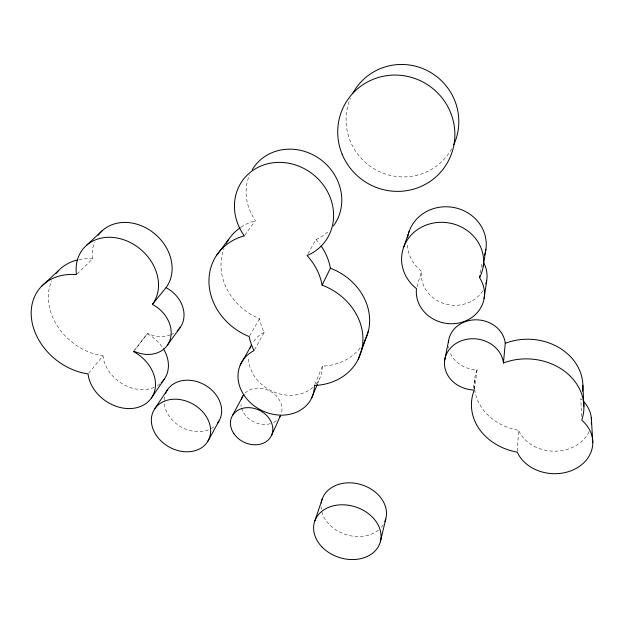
<?xml version="1.0" encoding="UTF-8"?>
<svg xmlns="http://www.w3.org/2000/svg" width="624" height="624" viewBox="0 0 624 624"><rect width="100%" height="100%" fill="white"/><g stroke="black" fill="none" stroke-linecap="round" stroke-linejoin="round"><path stroke-width="0.47" stroke-dasharray="3.12 2.34" d="M517.358 451.214L518.583 430.318A54.319 46.004 3.4 0 1 474.685 389.766M474.419 389.072L477.095 369.829A28.571 24.952 7 0 1 450.13 352.771M473.398 388.136L474.575 379.782M480.262 272.813L481.97 262.252M417.027 286.837L421.52 271.307A39.585 36.699 8.4 0 1 407.215 243.017M170.36 334.955A29.64 24.398 36.7 0 1 147.592 333.356L134.714 350.126M317.671 383.479L319.886 378.128M314.73 384.595L322.46 366.116A56.714 49.577 25.7 0 0 361.171 346.64M254.53 349.807L264.241 332.358A56.714 49.577 25.7 0 1 259.576 318.638A56.909 50.185 32.3 0 1 224.032 248.321M308.014 253.851L316.001 239.499A49.46 45.263 38.9 0 0 328.949 230.981M249.647 335.743L259.576 318.638M244.858 235.131L255.388 220.545A49.46 45.263 38.9 0 1 249.655 174.658M134.339 350.384L147.592 333.356M88.647 373.207L103.015 355.859A55.169 44.187 39 0 1 51.675 280.784M77.15 273.928L92.656 258.882A42.9 35.506 41 0 1 94.489 242.143M264.241 332.358L263.437 332.779A38.025 32.152 25.9 0 0 252.431 343.192M581.584 416.458L580.804 398.752A37.627 31.106 2.7 0 1 581.779 399.625M213.704 426.917A30.139 24.11 29.8 0 1 211.154 428.563M208.385 429.858A30.139 24.11 29.8 0 1 179.127 425.763A30.139 24.11 29.8 0 1 164.135 401.115M164.143 400.257A30.139 24.11 29.8 0 1 164.72 396.037M451.698 148.824A56.753 55.84 40.9 0 1 377.793 170.851A56.753 55.84 40.9 0 1 350.493 98.077M482.719 290.893A32.924 29.975 8 0 1 444.062 303.599A32.924 29.975 8 0 1 421.52 271.307M383.191 524.753A33.314 26.138 17.6 0 1 380.375 528.255M378.386 530.065A33.314 26.138 17.6 0 1 345.782 534.565A33.314 26.138 17.6 0 1 321.898 511.984M321.329 509.317A33.314 26.138 17.6 0 1 321.079 506.602M276.299 420.724A21.224 17.386 25.8 0 1 271.947 423.15M270.278 423.696A21.224 17.386 25.8 0 1 241.628 408.283M241.184 406.481A21.224 17.386 25.8 0 1 240.942 404.641M245.045 393.198A21.224 17.386 25.8 0 1 270.496 391.396A21.224 17.386 25.8 0 1 281.276 413.704M159.994 383.815A34.897 27.869 34.7 0 1 156.413 386.217M154.042 387.364A34.897 27.869 34.7 0 1 103.015 355.859M147.389 333.832A34.897 27.869 34.7 0 1 162.989 348.161M78.967 259.654A55.169 44.187 39 0 1 92.656 258.882M173.62 333.419A29.64 24.398 36.7 0 1 171.054 334.675M474.583 388.947A54.319 46.004 3.4 0 1 477.095 369.829M589.025 431.668A37.627 31.106 2.7 0 1 553.675 451.191A37.627 31.106 2.7 0 1 518.583 430.318M448.726 348.091A28.571 24.952 7 0 1 448.477 346.445M241.036 227.144A56.909 50.185 32.3 0 1 255.442 220.623M316.001 239.499A56.909 50.185 32.3 0 1 320.011 244.39M322.46 366.116A38.025 32.152 25.9 0 1 315.533 384.758M312.78 387.473A38.025 32.152 25.9 0 1 271.666 390.967A38.025 32.152 25.9 0 1 248.524 356.71"/><path stroke-width="0.94" d="M503.435 362.965A29.617 25.576 7.8 0 0 472.056 338.746A29.617 25.576 7.8 0 0 444.483 364.354A29.617 25.576 7.8 0 0 474.287 390.031A56.293 47.12 4.2 0 0 517.296 452.166A38.977 31.824 3.4 0 0 574.634 469.193A38.977 31.824 3.4 0 0 581.747 420.186A56.293 47.12 4.2 0 0 563.987 370.828A56.293 47.12 4.2 0 0 503.435 362.965L505.268 343.294A28.571 24.952 7 0 0 476.541 319.823A28.571 24.952 7 0 0 448.414 342.233M484.06 298.709L486.658 280.816M483.233 266.222L485.909 249.249M479.489 277.618A41.098 37.752 9.6 0 0 463.359 228.064A41.098 37.752 9.6 0 0 408.993 237.604A41.098 37.752 9.6 0 0 416.497 288.67A34.164 30.794 9 0 0 457.61 323.24A34.164 30.794 9 0 0 479.801 278.101L479.794 275.691M444.74 359.876L448.617 340.548M380.312 541.889L385.772 519.028M314.902 520.759L322.374 498.646M403.705 247.151L409.289 231.013M358.176 359.385L364.962 340.439A56.714 49.577 25.7 0 0 330.377 268.226A56.909 50.185 32.3 0 0 321.188 246.043M361.756 349.534L368.456 330.814M311.766 397.753L317.304 384.376M271.44 435.614L280.621 415.366A21.224 17.386 25.8 0 1 279.77 416.918M322.093 285.129A58.976 51.418 31.8 0 0 307.07 255.544A51.332 46.527 37.8 0 0 326.68 190.141A51.332 46.527 37.8 0 0 256.573 168.113A51.332 46.527 37.8 0 0 244.218 235.794L244.288 235.88A58.976 51.418 31.8 0 0 209.017 283.491A58.976 51.418 31.8 0 0 249.171 336.562A58.742 50.739 25.6 0 0 254.062 350.633L253.235 351.062A39.335 32.83 25.8 0 0 259.28 409.188A39.335 32.83 25.8 0 0 314.363 385.476A58.742 50.739 25.6 0 0 362.801 342.724A58.742 50.739 25.6 0 0 322.093 285.129L330.377 268.226M232.463 415.584L242.923 395.951M207.925 441.129A31.13 24.539 29.6 0 0 178.316 399.368A31.13 24.539 29.6 0 0 156.764 436.004A31.13 24.539 29.6 0 0 207.925 441.129L218.938 421.099M240.217 365.063L250.739 346.507M154.986 408.463L167.762 389.353M151.289 398.143L164.245 379.267M167.482 345.017L180.352 327.241M216.801 255.013L228.735 239.304M152.42 304.379A44.421 36.293 40.4 0 0 125.892 240.552A44.421 36.293 40.4 0 0 76.479 274.583A57.065 45.061 38.5 0 0 31.496 318.536A57.065 45.061 38.5 0 0 88.046 373.924A36.067 28.384 34.3 0 0 119.987 407.449A36.067 28.384 34.3 0 0 154.783 390.39A36.067 28.384 34.3 0 0 133.559 351.608L133.762 351.125A30.662 24.905 36.3 0 0 169.611 341.016A30.662 24.905 36.3 0 0 152.42 304.379L166.054 287.641A42.9 35.506 41 0 0 153.231 232.604A42.9 35.506 41 0 0 98.225 235.201M41.371 286.51L58.477 270.637M86.596 245.263L102.726 230.272M591.302 417.542L592.8 442.705M582.878 385.187L583.9 406.302M166.483 391.412A30.139 24.11 29.8 0 1 206.006 385.671A30.139 24.11 29.8 0 1 217.589 423.095M165.461 393.65A30.139 24.11 29.8 0 1 166.117 392.145M352.989 92.953A56.753 55.84 40.9 0 1 427.549 70.746A56.753 55.84 40.9 0 1 453.851 144.589M407.628 237.416A39.585 36.699 8.4 0 1 454.319 207.605A39.585 36.699 8.4 0 1 485.121 253.079M484.91 253.828A39.585 36.699 8.4 0 1 484.442 255.317M483.974 263.25A32.924 29.975 8 0 1 485.94 283.842M321.274 502.999A33.314 26.138 17.6 0 1 321.602 501.228M321.82 500.354A33.314 26.138 17.6 0 1 362.404 485.012A33.314 26.138 17.6 0 1 384.875 521.578M241.504 399.212A21.224 17.386 25.8 0 1 243.906 394.501M55.973 273.562A55.169 44.187 39 0 1 77.165 260.06M166.054 287.641A29.64 24.398 36.7 0 1 177.255 330.782M163.457 348.917A34.897 27.869 34.7 0 1 161.312 382.66M505.268 343.294A54.319 46.004 3.4 0 1 560.095 348.278A54.319 46.004 3.4 0 1 582.551 391.256M583.151 400.975A37.627 31.106 2.7 0 1 591.279 423.875M226.34 243.266A56.909 50.185 32.3 0 1 240.248 227.682M252.182 169.736A49.46 45.263 38.9 0 1 319.168 158.496A49.46 45.263 38.9 0 1 333.427 225.896M250.06 348.27A38.025 32.152 25.9 0 1 251.527 344.83M342.131 154.19A59.03 57.697 35.8 0 0 442.697 169.712A59.03 57.697 35.8 0 0 404.063 75.761A59.03 57.697 35.8 0 0 342.131 154.19M322.226 547.209A34.39 26.559 17.8 0 0 379.4 544.487A34.39 26.559 17.8 0 0 340.361 504.839A34.39 26.559 17.8 0 0 322.226 547.209M233.914 433.711A21.934 17.714 25.7 0 0 270.574 437.19A21.934 17.714 25.7 0 0 250.388 407.745A21.934 17.714 25.7 0 0 233.914 433.711"/></g></svg>
